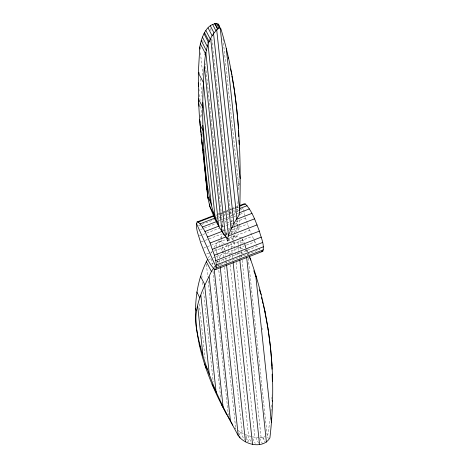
<?xml version="1.0" encoding="UTF-8"?>
<svg xmlns="http://www.w3.org/2000/svg" width="468" height="468" viewBox="0 0 468 468"><rect width="100%" height="100%" fill="white"/><g stroke="black" fill="none" stroke-linecap="round" stroke-linejoin="round"><path stroke-width="0.35" stroke-dasharray="2.34 1.75" d="M238.581 189.727L239.101 175.95M271.902 399.286L272.025 394.928M230.747 233.573L237.469 230.976L239.078 228.396L239.388 219.627M238.007 201.38L237.153 212.653M237.258 224.886L236.352 223.131L236.516 220.691M270.931 411.343L271.469 404.966M270.422 417.228L267.953 434.181L266.924 435.626L268.433 438.539M219.223 257.769L221.434 254.136M211.039 253.071L211.711 251.796M221.651 227.302L223.382 224.388L220.089 225.658M214.022 267.474L214.672 266.257M216.947 262.016L217.597 260.805M223.809 250.292L227.214 244.22M208.348 257.967L210.699 253.685M235.071 234.977L232.21 240.078L231.21 230.742M220.481 238.066L222.809 234.556M214.063 247.32L218.609 240.804L224.365 243.606M226.711 235.129L226.091 233.924L226.834 232.912M225.09 222.212L225.945 221.13M228.548 230.829L229.999 229.232M227.331 219.591L228.77 218.1M234.386 224.897L236.352 223.131M233.514 213.964L230.689 216.111L232.023 215.596M234.07 213.543L235.726 212.285M218.17 213.835L222.259 212.261M222.938 211.998L231.11 208.845M231.789 208.582L234.509 207.535M235.193 207.271L237.914 206.218M216.035 215.257L222.16 212.893M222.844 212.63L224.886 211.846M225.564 211.583L231.695 209.219M232.374 208.956L234.415 208.166M235.1 207.909L238.504 206.593M218.223 215.081L223.669 212.981M224.353 212.718L226.395 211.928M227.074 211.665L235.925 208.254M236.609 207.991L238.651 207.201M216.491 217.503L219.217 216.456M219.896 216.193L228.068 213.039M228.747 212.776L231.473 211.729M232.151 211.466L234.877 210.413M235.556 210.15L238.961 208.839M198.537 225.716L201.258 224.669M201.942 224.406L215.555 219.153M216.234 218.889L218.281 218.106M218.96 217.842L226.448 214.952M227.132 214.689L229.852 213.642M230.531 213.379L240.066 209.699M240.745 209.436L243.471 208.389C245.15 219.194 249.128 229.531 253.773 239.382M218.568 220.785L219.913 220.264M220.586 220.007L222.61 219.229M223.283 218.965L228.671 216.889M232.69 215.339L238.692 213.022L237.258 211.302M200.632 229.525L216.286 223.488M221.733 221.387L227.179 219.287M231.268 217.708L233.31 216.924M233.988 216.661L239.435 214.56M240.113 214.297L244.202 212.718M226.764 223.084L232.853 220.738M199.269 235.919L201.989 234.872M202.673 234.608L206.072 233.298M206.757 233.035L219.691 228.045M222.411 226.992L230.584 223.844M231.262 223.581L232.625 223.055M236.03 221.744L245.56 218.065M223.669 230.747L229.782 228.39M201.164 241.915L204.569 240.605M205.247 240.341L222.265 233.778M225.67 232.467L227.033 231.941M231.8 230.104L247.455 224.061M226.091 233.924L227.413 233.415M231.373 231.888L238.633 229.086M203.457 248.157L226.196 239.388M228.893 238.347L249.76 230.297M227.284 240.453L237.077 236.679M206.68 253.954L210.033 252.656M210.705 252.398L213.39 251.363M214.057 251.105L252.31 236.352M208.629 259.67L212.624 258.131M213.291 257.874L215.286 257.102M215.953 256.844L254.937 241.81L256.833 245.173M211.828 263.899L213.174 263.379M217.199 261.828L257.464 246.297L258.213 247.367M214.098 267.105L216.14 266.315M216.819 266.052L259.711 249.508L258.588 247.905M259.939 437.674L265.081 436.726M243.401 253.445L235.404 254.025M232.403 242.793L242.991 242.962M252.427 436.896L259.354 437.715M232.198 253.96L225.307 253.258L222.475 252.451L220.393 247.256M242.933 248.982L235.17 247.373M241.687 237.656L233.327 235.843L233.936 241.523M225.646 233.906L227.015 234.275L227.161 235.65M245.097 434.509L251.164 436.591M233.245 246.811L225.003 243.881M237.732 430.373L243.916 434.023M227.781 239.347L229.039 240.839L228.753 238.177M223.944 231.163L223.084 230.057L205.306 63.73M246.776 250.421L247.449 251.579M238.932 183.052L239.903 184.924M237.563 225.471L239.078 228.396M242.289 238.826L244.407 242.921M228.39 238.364L230.736 242.898M226.611 239.16L228.244 242.319M214.397 247.958L217.035 253.053M217.363 253.691L219.346 257.511M263.022 437.311L265.14 441.4M262.519 437.451L264.689 441.64M259.676 438.335L262.548 443.88M255.733 437.504L258.728 443.284M252.755 438.586L255.247 443.395M247.818 435.614L251.638 442.985M245.758 435.79L249.081 442.196M245.805 437.674L248.011 441.938M240.318 432.122L244.314 439.844M238.815 433.105L240.727 436.802M235.433 429.115L234.778 427.863L235.72 428.706L218.755 269.937M254.065 239.99L254.937 241.81M242.196 238.972L245.776 248.18M246.519 250.087L247.209 251.872M244.899 244.214L246.384 248.139M246.63 248.795L247.625 251.427M248.368 253.416L248.877 254.75M220.2 246.624L218.609 240.804M262.045 328.156L262.197 329.607M247.747 253.791L247.905 255.241M248.215 258.149L267.152 435.322M245.39 245.507L246.133 252.41M223.031 38.92L238.756 186.089M240.002 240.113L240.616 245.823M240.692 246.537L241.073 250.128M241.155 250.86L241.775 256.669M242.161 260.302L261.109 437.592M237.019 219.89L237.633 225.629M237.709 226.348L238.095 229.934M238.036 243.108L238.189 244.553M238.265 245.279L238.809 250.339M238.885 251.064L239.657 258.307M234.018 225.096L234.24 227.214M234.316 227.916L234.924 233.567M234.012 242.231L234.544 247.198M234.696 248.654L235.55 256.634M236.17 262.443L254.867 437.364M210.717 28.571L210.951 30.753M211.805 38.745L221.51 129.577M221.586 130.309L231.859 226.413M230.993 242.716L232.122 253.258M232.35 255.411L232.742 259.044M207.283 41.962L207.435 43.413M227.524 239.078L228.039 243.886M228.185 245.255L228.571 248.882M228.653 249.608L229.577 258.301M230.279 264.824L248.555 435.843M202.825 40.511L203.059 42.687M204.224 53.568L204.376 55.019M224.815 248.666L224.956 249.982M225.026 250.637L225.535 255.434M225.845 258.336L226.155 261.238M226.237 261.963L226.389 263.414M221.224 236.972L221.446 239.043M221.522 239.733L222.206 246.127M222.282 246.847L223.751 260.623M224.453 267.146L242.19 433.128M200.444 52.726L203.001 76.682M199.503 72.4L199.66 73.85M200.205 78.94L202.141 97.11M219.457 259.951L220.077 265.754M216.04 244.559L216.427 248.186M216.503 248.912L217.515 258.336M217.825 261.232L218.363 266.31M198.888 88.709L199.198 91.617M199.508 94.524L200.129 100.339M200.749 106.154L201.837 116.327M200.052 115.105L200.286 117.275M200.673 120.89L200.983 123.786M201.907 132.462L202.065 133.906M211.659 258.868L212.273 264.666M212.975 271.188L228.384 415.373M206.406 264.244L207.722 276.582M208.19 280.94L220.832 399.233M201.901 275.804L202.059 277.255M202.603 282.333L202.989 285.96M203.609 291.763L213.221 381.712M199.263 303.896L205.072 358.26"/><path stroke-width="0.7" d="M207.675 259.19L206.172 262.068C184.328 308.008 199.567 361.278 221.37 404.311L238.23 435.603C244.741 445.074 263.361 449.262 269.89 437.919C277.126 376.834 270.527 313.929 249.38 256.09M213.648 268.047L211.437 271.481L204.686 285.386C198.894 298.192 194.606 311.782 196.086 326.02C199.555 348.754 207.359 370.492 216.046 391.698L226.746 414.747M198.327 72.786L198.397 98.935L199.579 119.369L206.85 189.242L208.044 198.572L209.793 206.23C214.081 217.79 219.48 229.302 227.366 238.85C230.157 230.186 234.252 221.902 239.575 214.514C241.663 152.223 239.142 88.756 220.867 28.759L220.071 28.016L217.959 23.938C206.692 22.113 201.217 38.148 199.824 46.923L198.327 72.786L203.428 82.631L203.404 83.333C201.503 118.679 203.662 154.048 206.85 189.242M203.428 82.631C204.674 64.625 203.252 40.827 218.919 28.074L220.071 28.016M239.955 205.434L244.044 203.855L245.308 203.966C252.533 211.349 255.627 221.744 259.383 231.139C260.933 237.609 264.771 244.659 262.8 251.339L215.824 269.457L214.555 269.352C207.336 261.969 204.241 251.573 200.479 242.178C198.935 235.708 195.097 228.659 197.069 221.972L213.408 215.672M215.824 269.457C217.79 260.547 212.601 251.451 210.109 243.015C206.833 235.778 204.188 227.705 198.333 222.084L197.069 221.972M198.333 222.084L213.993 216.046M239.862 206.066L245.308 203.966M200.152 223.803L215.134 218.029M239.639 208.576L247.127 205.686M202.404 227.021L217.222 221.305M239.359 212.764L249.38 208.904M204.925 231.508L219.428 225.915M236.235 219.434L251.901 213.39M207.552 236.966L222.318 231.274M231.824 227.606L254.528 218.849M210.109 243.015L226.196 236.814M228.279 236.007L257.084 224.897M212.408 249.257L259.383 231.139M214.303 255.253L261.279 237.13M215.666 260.594L262.642 242.477M216.397 264.929L263.373 246.811M263.425 249.836L216.45 267.953L196.437 223.482M261.53 251.234L262.8 251.339M217.959 23.938L218.93 25.02L219.568 27.097M213.636 216.052L216.971 221.621M226.489 237.323L227.366 238.85M221.645 404.902L227.22 415.017M227.916 416.286L230.004 420.071M230.701 421.329L232.783 425.114M216.497 23.4L218.919 28.074M215.017 23.476L217.737 28.741M214.666 23.523L217.45 28.905M212.577 24.348L215.771 30.508M228.208 57.476L228.682 58.401M210.296 25.752L213.958 32.819M208.079 27.934L212.127 35.755M231.871 74.412L230.502 68.901M205.902 30.549L210.354 39.148M204.592 32.766L209.237 41.734M231.912 75.951L234.544 91.161M204.025 33.731L208.751 42.863M202.381 37.03L207.377 46.683M201.181 40.535L206.289 50.392M200.327 43.746L205.534 53.791M234.462 91.008L236.703 108.629L238.352 126.81M198.397 98.935L202.732 107.301M200.111 124.985L202.89 130.344M201.638 140.429L202.913 149.789L203.808 151.521M249.596 257.611L250.889 260.103M255.2 274.845L256.493 277.343M206.768 185.831L207.663 187.557C209.916 200.573 212.922 213.578 218.603 225.576L218.737 225.898M260.465 293.144L261.185 294.53M207.804 196.969L210.582 202.334M263.273 305.013L265.075 311.916M209.916 206.698L214.245 215.058M221.235 229.384L224.207 235.117M264.759 311.296L268.176 329.484M268.1 329.332L270.481 347.233L271.99 365.139M206.335 261.635L211.437 271.481M272.124 400.473L272.604 401.398M200.526 276.442L204.861 284.807M196.817 292.009L199.59 297.373M195.302 308.494L196.197 310.225M199.157 344.536L200.052 346.261M204.51 363.999L207.289 369.363M239.335 436.65L239.985 437.902M212.045 384.199L216.374 392.564M253.814 270.738L254.972 274.16M259.506 289.809L260.272 292.477M261.454 297.332L261.951 299.426M262.279 300.825L262.94 303.615M207.663 187.557L202.913 149.789M255.645 274.698L271.452 422.592M226.26 48.374L240.172 178.571M246.671 257.447L266.409 442.178M220.241 28.174L239.721 210.43M216.684 29.601L236.866 218.457M239.815 259.752L259.564 444.547M213.537 33.456L233.865 223.681M210.67 38.511L231.057 229.302M233.128 262.677L252.533 444.261M208.079 44.682L228.472 235.515M205.815 52.474L225.494 236.621M226.547 264.859L245.46 441.845M204.422 66.906L222.002 231.385M199.824 46.923L200.052 49.099M203.404 83.333L218.603 225.576M202.843 102.498L215.093 217.105M220.235 267.205L238.23 435.603M202.837 125.319L211.361 205.054M198.262 82.9L198.654 86.533M198.432 99.918L198.66 102.088M198.818 103.533L199.128 106.429M209.559 204.06L209.793 206.23M199.579 119.369L200.977 132.45M201.135 133.901L201.445 136.808M201.679 138.984L201.907 141.166M202.065 142.617L202.375 145.525M202.609 147.707L202.843 149.889M203.077 152.065L203.387 154.972M203.539 156.423L203.849 159.331M204.007 160.787L204.317 163.695M204.469 165.145L204.785 168.053M204.937 169.504L205.247 172.411M205.405 173.862L205.715 176.769M205.867 178.226L206.183 181.134M206.335 182.584L206.645 185.492M206.803 186.943L208.044 198.572M214.174 268.924L230.49 421.557M209.161 276.752L223.06 406.832M204.686 285.386L216.046 391.698M200.842 295.203L209.307 374.406M206.002 366.959L206.16 368.41M197.689 306.207L202.907 355.019M238.27 126.658L238.376 128.782M238.446 130.198L238.756 136.574M238.926 140.119L239.13 144.372M271.908 364.981L272.019 369.205M272.154 374.131L272.341 381.174"/></g></svg>
